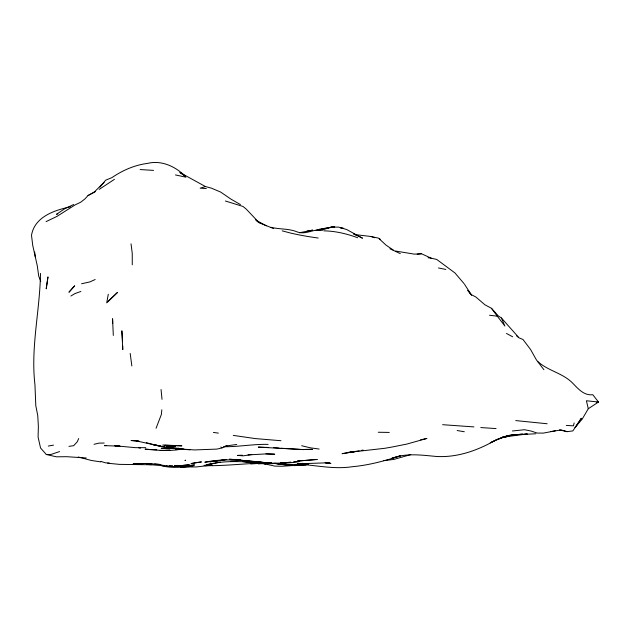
<?xml version="1.0" encoding="UTF-8"?>
<svg xmlns="http://www.w3.org/2000/svg" width="630" height="630" viewBox="0 0 630 630"><rect width="100%" height="100%" fill="white"/><g stroke="black" fill="none" stroke-linecap="round" stroke-linejoin="round"><path stroke-width="0.94" d="M40.493 273.396C39.926 310.661 30.539 347.5 34.957 384.828L35.8 405.688L37.753 415.595L38.375 426.345L38.084 437.062L40.548 447.977L46.313 454.506L56.424 456.821L66.496 456.687L86.208 457.963M161.823 409.823L161.351 414.524L156.059 428.266M108.289 294.234L106.706 302.88L117.503 292.407L107.73 301.731M574.15 422.958L573.434 425.841L566.283 425.415M175.439 174.927L185.913 177.188M78.695 438.551L77.27 441.78L73.655 445.709L68.938 446.355M575.741 426.864L581.332 418.265L572.867 430.904L567.118 431.66L559.503 429.865M99.989 187.126L105.635 180.196L111.919 177.621C122.433 170.439 134.481 165.107 147.247 163.446C161.619 159.878 175.502 166.47 185.614 176.55L179.857 172.494L205.451 186.551L211.491 188.181L220.72 192.103L230.934 199.104L240.463 204.593M538.099 361.801C548.076 370.724 561.936 372.928 571.741 382.237C577.6 388.001 583.498 395.876 592.791 394.719L598.5 402.027L588.286 408.728L582.144 419.202L574.93 427.479M95.272 191.488L88.05 195.513L84.869 198.978L80.79 202.167L75.033 204.931L56.96 216.397L46.069 221.626M88.05 195.513L93.791 192.536L104.1 182.306M114.416 179.353L99.154 189.41M93.791 192.536L95.335 191.567M70.883 296.029L74.883 293.611L80.876 291.454M73.671 204.522L64.977 208.569L56.479 214.31L57.826 213.924M495.684 440.11C477.603 450.466 457.419 457.711 436.338 456.459C421.352 455.104 405.917 452.773 391.403 458.475L400.483 455.852M496.519 439.693L490.227 442.78L503.638 436.842L496.519 439.693L509.93 435.306L507.237 435.936M316.102 230.415L319.772 229.147L332.183 227.084L338.727 227.115L346.72 229.564L362.51 238.195L353.383 233.777M95.169 279.515L89.901 281.909L81.577 283.76M178.707 448.213L172.604 448.442L194.505 449.938L216.941 449.095L221.925 447.93L226.934 445.827L236.754 444.465M59.582 451.568L50.62 454.577L46.313 454.506M318.748 230.344L324.174 228.58L334.727 226.879L330.671 227.265L322.544 229.903L318.835 230.296M205.451 186.551L200.167 188.173L206.349 188.59M400.334 455.844C384.686 460.924 368.707 465.255 352.264 466.72C336.325 469.185 320.379 466.192 304.566 464.633L306.227 464.656L281.862 466.271L274.774 466.098L262.111 463.302M410.752 454.6L393.711 459.459L383.505 460.64M306.464 231.493L307.81 231.147M505.166 436.543L508.961 435.59L504.52 436.582M316.961 230.375L324.174 228.58M94.028 444.308L99.091 443.095L104.21 443.048M306.645 231.47L312.637 230.107L299.455 232.754M215.129 463.2L220.476 462.097M359.21 450.812L342.051 453.687L356.328 451.371L348.532 452.395L385.04 448.261L392.553 446.93L406.846 444.071L426.919 438.441L420.572 439.834M361.124 450.434L363.045 450.064M70.284 206.845C54.337 210.286 34.658 216.728 31.5 235.297L32.729 245.353L37.304 265.899L38.698 276.042L40.737 281.327M501.614 437.63L507.126 436.59L502.772 437.165M214.232 463.381L206.112 464.893C236.888 456.679 268.396 467.121 299.376 461.538L293.627 461.735M183.172 448.812C170.651 451.482 157.681 450.395 145.042 449.143L148.963 449.379M504.661 436.629L516.372 434.495L509.56 435.432L522.372 434.101L509.56 435.432M195.41 462.798L191.016 463.57L201.482 461.908L196.292 462.64M48.282 446.056L53.518 445.134M330.104 227.43L332.183 227.084M596.578 402.342L598.5 402.027L586.412 400.759L588.286 408.728M225.13 446.127L226.934 445.827M226.816 459.538L204.805 462.223C226.643 457.656 248.362 460.94 270.223 463.042L256.008 462.105M550.699 431.581L561.149 429.959L567.118 431.66M174.62 466.216L189.362 464.783L174.683 466.239M512.387 430.983L524.491 429.723L530.854 430.983L537.193 433.062L543.344 433.109L555.282 430.849M502.905 437.141L527.294 433.96L521.254 434.527L535.878 433.763M290.776 462.089L280.295 463.397L272.514 463.483L275.389 463.349M287.981 462.459L280.295 463.397L285.925 462.877L281.137 463.089M417.17 254.252L421.454 253.74L431.133 258.158L436.748 259.458L454.939 272.94L464.113 283.689M178.471 449.222L181.314 448.891M299.266 465.168L306.227 464.656M251.764 454.545L243.188 455.837L237.447 455.411L242.235 455.191M294.029 465.672L306.865 464.625M182.566 465.798L173.856 466.617L146.664 464.397M175.699 449.662L177.621 449.481M299.274 463.601L308.306 464.137L301.108 463.806L306.605 463.522L286.493 465.145L274.341 463.373M303.022 463.365L297.478 463.837L329.427 462.743M271.05 463.058L268.411 462.9L270.585 462.845C248.574 463.011 226.682 466.066 204.703 465.672M270.585 462.845L258.095 463.719L272.703 463.617L267.963 463.373M280.421 462.979L284.201 462.719M230.651 461.191L237.187 461.042M421.454 253.74L414.351 254.134L395.577 251.047M223.555 446.709C238.51 446.969 253.15 443.977 268.128 444.394M145.743 447.67L135.544 447.678L114.77 445.741L120.007 446.174L104.501 445.623L106.391 445.536M247.992 454.915L266.254 453.891L274.696 454.198L265.947 453.868M180.763 466.83L187.323 466.531M190.134 466.405L192.945 466.279L184.495 466.972C176.557 467.515 168.147 467.814 160.516 465.357M104.501 445.623L106.281 445.552M174.581 466.066L178.432 465.901M182.275 465.727L186.126 465.562L174.817 466.09M229.556 459.459L236.848 459.451M204.002 465.373L207.664 465.255M210.412 465.168L212.239 465.113L196.213 466.956L180.747 466.909M322.544 229.903C313.764 228.674 306.086 234.982 297.36 231.99C288.957 228.391 279.752 229.517 271.026 227.296M165.659 450.308L169.927 450.198L160.193 450.442M172.817 465.987L168.919 466.066L172.762 466.176M174.762 465.948L177.691 465.893M300.14 449.497L297.297 449.536L312.448 449.355L305.818 449.434M156.783 449.741L150.924 449.505M291.95 464.656L279.051 464.255L284.579 464.428M274.751 463.373L282.413 463.404M262.938 462.436L243.164 461.593L270.876 463.208M378.252 432.251L389.285 432.424M266.994 463.05L270.798 463.152M261.56 462.625L242.802 461.491M268.671 447.458L258.268 447.127L300.022 449.41M271.16 463.05L269.286 462.987L271.199 463.152M109.281 462.995L105.596 462.845L100.965 461.451M238.644 459.616L240.447 459.782L229.241 459.27L232.186 459.412M301.927 449.505L303.833 449.599L280.988 448.229M269.616 462.743L271.514 462.845M496.086 428.573L480.761 427.565M140.12 169.557L153.547 170.383M254.087 461.979L251.205 461.798L264.639 462.64L243.172 460.467L256.67 462.428L237.636 459.648M151.31 464.751L119.369 464.373L107.691 463.231M547.163 423.754L515.734 420.588M442.614 424.691L473.933 426.912M281.004 440.724L255.221 438.574L233.305 435.401M323.82 230.848C335.443 231.037 346.791 233.761 357.667 237.738M178.416 448.891L189.898 449.82M151.83 463.806L147.184 463.436L133.253 463.948L147.184 463.436L161.13 464.554L154.626 464.034M273.396 447.607L279.09 448.072M139.143 441.189L131.04 440.496L138.773 441.158M274.066 463.397L284.484 464.641L275.223 463.357M393.419 250.157L386.017 245.109L378.473 238.132L370.999 236.494L354.43 234.541M340.806 228.06L343.681 228.383L341.011 228.052M325.411 462.759L330.876 463.381L325.096 462.703M489.534 315.252L497.291 316.189L504.874 326.041L501.425 318L498.212 315.835L491.463 308.291L484.848 304.747L475.808 296.966L470.697 294.312L471.618 295.076L469.248 292.273M160.658 446.127L152.113 444.426L157.784 445.434M162.571 446.379L164.485 446.623M167.352 446.993L174.045 447.859L163.587 446.922L136.608 440.969M428.077 257.749L431.133 258.158M213.397 432.44L218.374 433.117M319.134 449.048L310.464 447.851L301.675 445.733M164.398 446.725L157.791 445.756L146.412 442.685M166.288 447.001L168.178 447.276L166.288 446.946M100.768 461.9L91.295 460.451L78.23 456.994M457.144 430.534L464.326 431.747M162.123 465.184L164.02 465.515M165.918 465.838L167.824 466.168M162.508 446.268L164.398 446.607M438.48 267.963L445.82 269.451M282.177 230.84L290.493 233.037A159.784 56.487 -2.5 0 0 318.174 238.022M225.382 201.001L242.983 206.451L246.157 209.042L259.19 222.768M263.513 463.499L265.38 464.113M370.999 236.494L374.63 237.754M256.859 221.169L259.253 222.815L273.704 228.627M353.351 233.675L355.808 234.809M389.907 248.763L400.27 253.607M506.465 333.443L512.647 336.79M255.378 219.815L266.309 225.839M220.87 447.016L221.925 447.93M516.616 335.861L518.057 337.105M501.425 318L519.057 337.877L522.987 339.483L530.578 349.516L536.374 359.832L543.903 369.723M467.562 290.32L471.279 294.761L464.562 284.335M491.463 308.291L497.291 316.189M379.606 238.494L380.087 239.29M34.658 252.032L35.304 256.882M130.197 353.438L131.843 365.967M131.032 243.841L132.245 253.299L132.268 264.82M161.052 389.537L162.012 399.341M122.543 341.255L121.866 330.789L122.763 349.626L122.708 345.933M113.313 335.436L112.565 318.717L112.738 323.34M47.959 277.035L46.226 288.737L47.959 277.035M73.718 286.831L68.938 292.241L74.679 285.792L73.718 286.831M185.606 460.27L185.11 460.396L185.606 460.27M223.815 460.12L210.026 461.751L223.815 460.12M189.591 465.491L184.354 466.074L194.576 464.964L189.591 465.491M317.118 459.467L297.439 461.065L317.118 459.467M263.222 463.349L250.669 463.743L263.222 463.349M176.912 448.402L161.288 448.261L176.912 448.402M181.739 445.843L162.855 444.969L175.565 446.757L164.847 445.292L181.739 445.843M140.388 447.883L138.545 447.639L140.388 447.883"/></g></svg>
